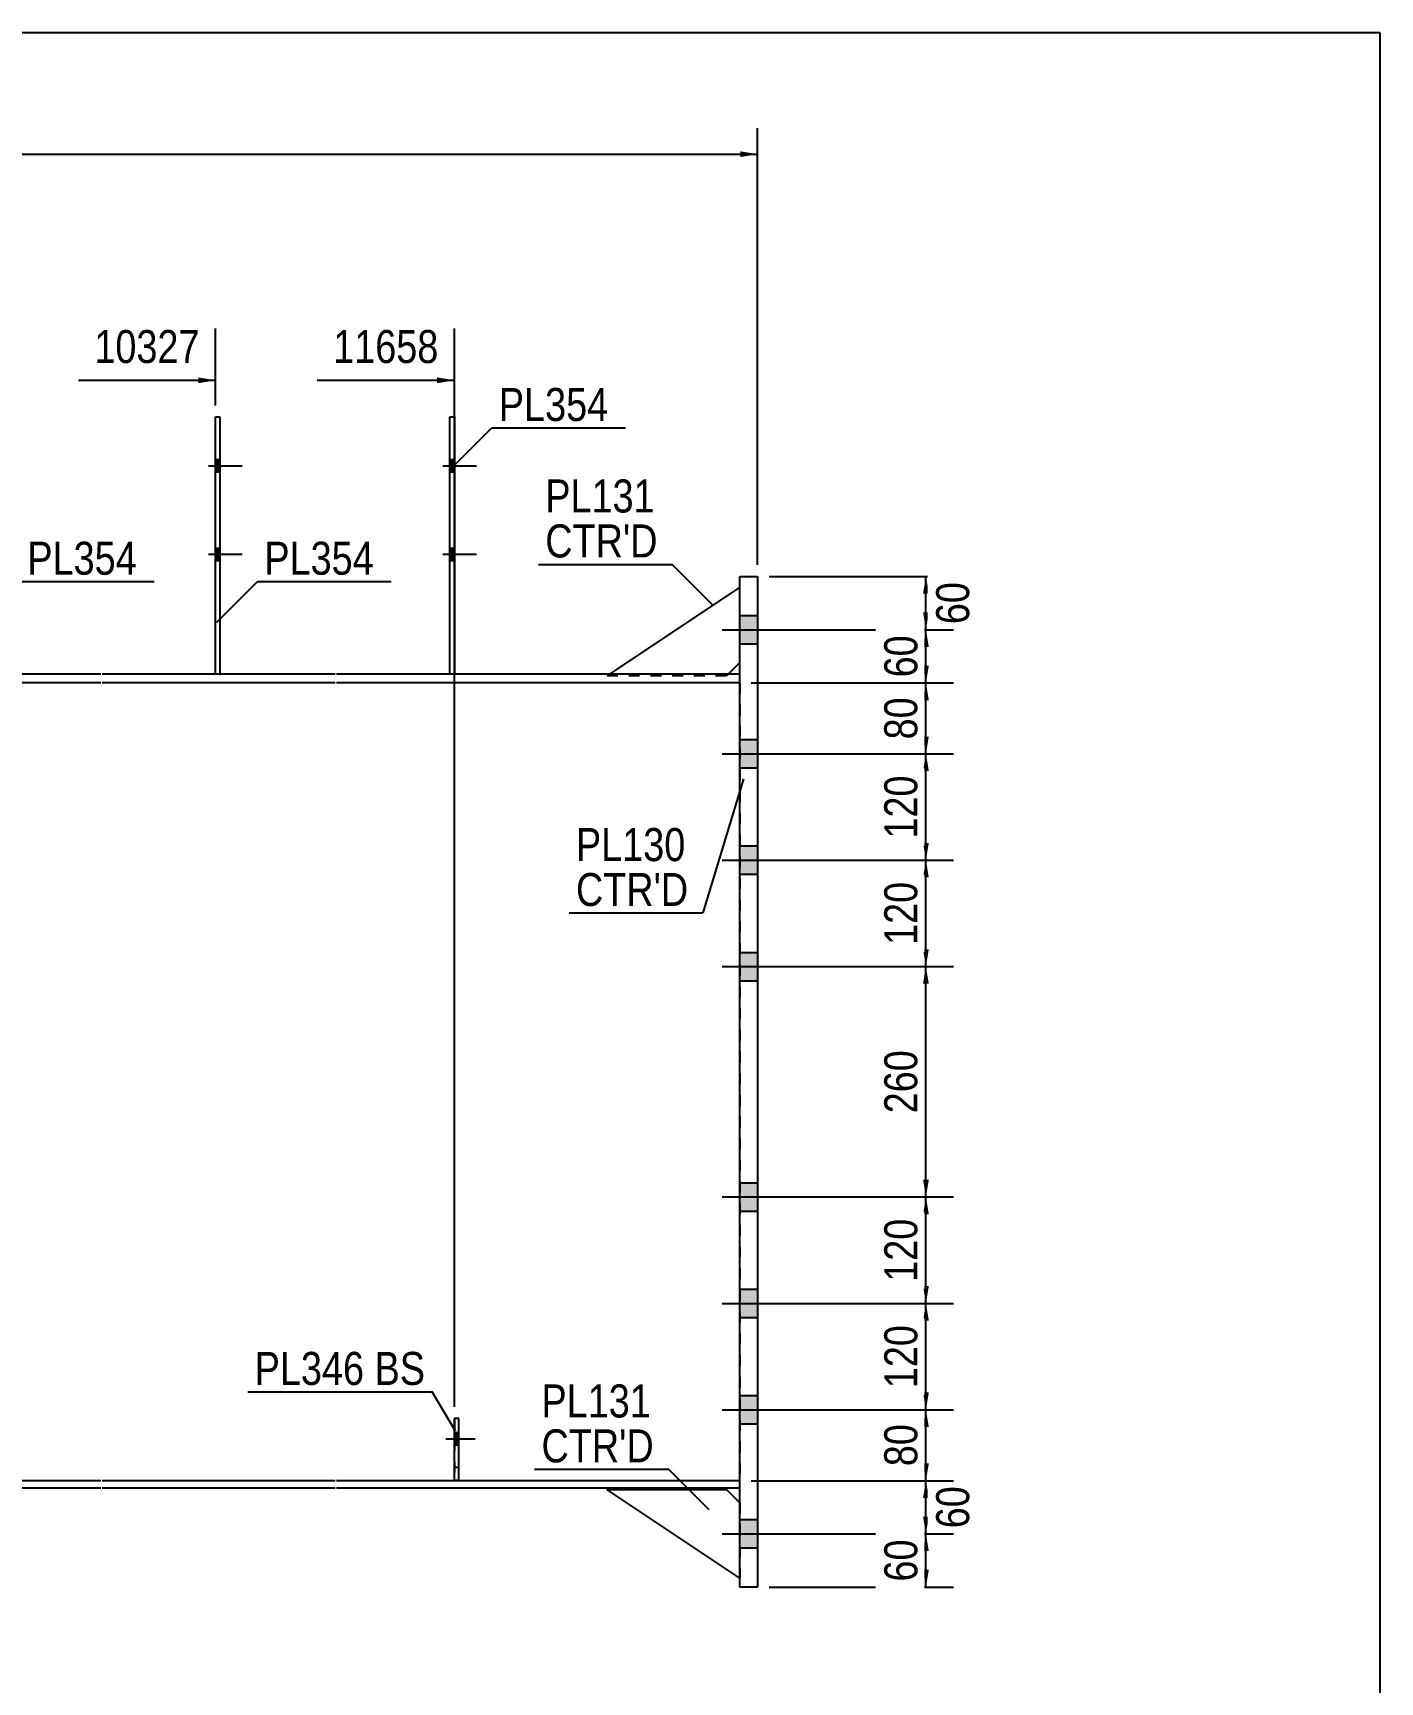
# Model space of a CAD drawing. Header units: millimetres. Extents: x 2 to 405, y 5 to 282.
# Drawn here: x 288.1 to 405, y 138.9 to 282 of the extents above; entities that cross this region are included whole.
import ezdxf

# ---------------------------------------------------------------- set-up
doc = ezdxf.new("R2010")
doc.units = ezdxf.units.MM
doc.linetypes.add('DXK_LINE_DOT1', pattern=[1.8814, 0.9407, -0.9407])
doc.linetypes.add('DXK_LINE_DOT2', pattern=[3.9198, 1.9599, -1.9599])
doc.styles.add('Arial Narrow', font='ARIALN.TTF', dxfattribs={"height": 0.2})

# ---------------------------------------------------------------- blocks, each defined once
blk = doc.blocks.new('Unknown-623472857-1210')
at = {"color": 5, "linetype": 'Continuous'}
for p, q in [((405, 282), (5, 282)), ((405, 5), (405, 282))]:
    blk.add_line(p, q, dxfattribs=at)
blk = doc.blocks.new('Part-623472857-1541 - 1517')
at = {"color": 2, "linetype": 'Continuous'}
for p, q in [((273.48, 226.37), (264.25, 226.37)), ((264.25, 225.6), (264.25, 226.37)), ((294.04, 226.37), (273.58, 226.37)), ((314.37, 226.37), (294.14, 226.37)), ((349.46, 226.37), (314.47, 226.37)), ((273.48, 225.6), (264.25, 225.6)), ((294.04, 225.6), (273.58, 225.6)), ((314.37, 225.6), (294.14, 225.6)), ((349.46, 225.6), (314.47, 225.6))]:
    blk.add_line(p, q, dxfattribs=at)
at = {"color": 7, "linetype": 'DXK_LINE_DOT1'}
blk.add_line((349.46, 225.6), (349.46, 226.37), dxfattribs=at)
blk = doc.blocks.new('Part-623472857-1612 - 1517')
at = {"color": 2, "linetype": 'Continuous'}
for p, q in [((264.25, 156.37), (264.25, 155.76)), ((273.48, 156.37), (264.25, 156.37)), ((294.04, 156.37), (273.58, 156.37)), ((314.37, 156.37), (294.14, 156.37)), ((349.46, 156.37), (314.47, 156.37)), ((264.25, 155.76), (273.48, 155.76)), ((273.58, 155.76), (294.04, 155.76)), ((294.14, 155.76), (314.37, 155.76)), ((314.47, 155.76), (349.46, 155.76))]:
    blk.add_line(p, q, dxfattribs=at)
at = {"color": 7, "linetype": 'DXK_LINE_DOT1'}
blk.add_line((349.46, 155.76), (349.46, 156.37), dxfattribs=at)
blk = doc.blocks.new('Part-623472857-1774 - 1517')
at = {"color": 2, "linetype": 'Continuous'}
for p, q in [((303.99, 226.37), (303.99, 248.68)), ((303.99, 248.68), (304.37, 248.68)), ((304.37, 248.68), (304.37, 226.37))]:
    blk.add_line(p, q, dxfattribs=at)
at = {"color": 7, "linetype": 'DXK_LINE_DOT1'}
blk.add_line((304.37, 226.37), (303.99, 226.37), dxfattribs=at)
blk = doc.blocks.new('Bolt-623472857-1649 - 1517')
at = {"linetype": 'Continuous'}
for points in [[(304.37, 243.91), (304.37, 244.99), (303.99, 244.99), (303.99, 243.91)], [(304.37, 243.91), (304.37, 244.99), (303.99, 244.99), (303.99, 243.91)], [(304.37, 236.22), (304.37, 237.3), (303.99, 237.3), (303.99, 236.22)], [(304.37, 236.22), (304.37, 237.3), (303.99, 237.3), (303.99, 236.22)]]:
    blk.add_hatch(color=3, dxfattribs=at).paths.add_polyline_path(points)
at = {"color": 3, "linetype": 'Continuous'}
for p, q in [((303.99, 244.99), (304.37, 244.99)), ((303.99, 244.99), (304.37, 244.99)), ((303.37, 244.45), (306.3, 244.45)), ((303.37, 244.45), (306.3, 244.45)), ((303.99, 243.91), (304.37, 243.91)), ((303.99, 243.91), (304.37, 243.91)), ((303.37, 236.76), (306.3, 236.76)), ((303.37, 236.76), (306.3, 236.76)), ((303.99, 237.3), (304.37, 237.3)), ((303.99, 237.3), (304.37, 237.3)), ((303.99, 236.22), (304.37, 236.22)), ((303.99, 236.22), (304.37, 236.22))]:
    blk.add_line(p, q, dxfattribs=at)
blk = doc.blocks.new('Bolt-623472857-1660 - 1517')
at = {"color": 3, "linetype": 'DXK_LINE_DOT2'}
for p, q in [((324.7, 160.55), (325.09, 160.55)), ((323.97, 160.01), (326.51, 160.01)), ((324.7, 159.47), (325.09, 159.47))]:
    blk.add_line(p, q, dxfattribs=at)
blk = doc.blocks.new('Bolt-623472857-1661 - 1517')
at = {"linetype": 'Continuous'}
blk.add_hatch(color=3, dxfattribs=at).paths.add_polyline_path([(325.09, 159.47), (325.09, 160.55), (324.7, 160.55), (324.7, 159.47)])
at = {"color": 3, "linetype": 'Continuous'}
for p, q in [((324.7, 160.55), (325.09, 160.55)), ((323.97, 160.01), (326.51, 160.01)), ((324.7, 159.47), (325.09, 159.47))]:
    blk.add_line(p, q, dxfattribs=at)
blk = doc.blocks.new('Bolt-623472857-1662 - 1517')
at = {"linetype": 'Continuous'}
for points in [[(324.7, 243.91), (324.7, 244.99), (324.32, 244.99), (324.32, 243.91)], [(324.7, 243.91), (324.7, 244.99), (324.32, 244.99), (324.32, 243.91)], [(324.7, 236.22), (324.7, 237.3), (324.32, 237.3), (324.32, 236.22)], [(324.7, 236.22), (324.7, 237.3), (324.32, 237.3), (324.32, 236.22)]]:
    blk.add_hatch(color=3, dxfattribs=at).paths.add_polyline_path(points)
at = {"color": 3, "linetype": 'Continuous'}
for p, q in [((324.32, 244.99), (324.7, 244.99)), ((324.32, 244.99), (324.7, 244.99)), ((323.7, 244.45), (326.63, 244.45)), ((323.7, 244.45), (326.63, 244.45)), ((324.32, 243.91), (324.7, 243.91)), ((324.32, 243.91), (324.7, 243.91)), ((323.7, 236.76), (326.63, 236.76)), ((323.7, 236.76), (326.63, 236.76)), ((324.32, 237.3), (324.7, 237.3)), ((324.32, 237.3), (324.7, 237.3)), ((324.32, 236.22), (324.7, 236.22)), ((324.32, 236.22), (324.7, 236.22))]:
    blk.add_line(p, q, dxfattribs=at)
blk = doc.blocks.new('Bolt-623472857-1663 - 1517')
at = {"linetype": 'Continuous'}
for points in [[(349.46, 231.45), (349.46, 228.99), (351, 228.99), (351, 231.45)], [(349.46, 231.45), (349.46, 228.99), (351, 228.99), (351, 231.45)], [(349.46, 220.68), (349.46, 218.22), (351, 218.22), (351, 220.68)], [(349.46, 220.68), (349.46, 218.22), (351, 218.22), (351, 220.68)], [(349.46, 211.45), (349.46, 208.99), (351, 208.99), (351, 211.45)], [(349.46, 211.45), (349.46, 208.99), (351, 208.99), (351, 211.45)], [(349.46, 202.22), (349.46, 199.76), (351, 199.76), (351, 202.22)], [(349.46, 202.22), (349.46, 199.76), (351, 199.76), (351, 202.22)], [(349.46, 182.22), (349.46, 179.76), (351, 179.76), (351, 182.22)], [(349.46, 182.22), (349.46, 179.76), (351, 179.76), (351, 182.22)], [(349.46, 172.99), (349.46, 170.53), (351, 170.53), (351, 172.99)], [(349.46, 172.99), (349.46, 170.53), (351, 170.53), (351, 172.99)], [(349.46, 163.76), (349.46, 161.3), (351, 161.3), (351, 163.76)], [(349.46, 163.76), (349.46, 161.3), (351, 161.3), (351, 163.76)], [(349.46, 152.99), (349.46, 150.53), (351, 150.53), (351, 152.99)], [(349.46, 152.99), (349.46, 150.53), (351, 150.53), (351, 152.99)]]:
    blk.add_hatch(color=3, dxfattribs=at).paths.add_polyline_path(points)
at = {"color": 3, "linetype": 'Continuous'}
for p, q in [((349.46, 231.45), (351, 231.45)), ((349.46, 231.45), (351, 231.45)), ((347.94, 230.22), (357.15, 230.22)), ((347.94, 230.22), (357.15, 230.22)), ((349.46, 228.99), (351, 228.99)), ((349.46, 228.99), (351, 228.99)), ((349.46, 220.68), (351, 220.68)), ((349.46, 220.68), (351, 220.68)), ((347.94, 219.45), (357.15, 219.45)), ((347.94, 219.45), (357.15, 219.45)), ((349.46, 218.22), (351, 218.22)), ((349.46, 218.22), (351, 218.22)), ((349.46, 211.45), (351, 211.45)), ((349.46, 211.45), (351, 211.45)), ((347.94, 210.22), (357.15, 210.22)), ((347.94, 210.22), (357.15, 210.22)), ((349.46, 208.99), (351, 208.99)), ((349.46, 208.99), (351, 208.99)), ((349.46, 202.22), (351, 202.22)), ((349.46, 202.22), (351, 202.22)), ((347.94, 200.99), (357.15, 200.99)), ((347.94, 200.99), (357.15, 200.99)), ((349.46, 199.76), (351, 199.76)), ((349.46, 199.76), (351, 199.76)), ((349.46, 182.22), (351, 182.22)), ((349.46, 182.22), (351, 182.22)), ((347.94, 180.99), (357.15, 180.99)), ((347.94, 180.99), (357.15, 180.99)), ((349.46, 179.76), (351, 179.76)), ((349.46, 179.76), (351, 179.76)), ((347.94, 171.76), (357.15, 171.76)), ((347.94, 171.76), (357.15, 171.76)), ((349.46, 172.99), (351, 172.99)), ((349.46, 172.99), (351, 172.99)), ((349.46, 170.53), (351, 170.53)), ((349.46, 170.53), (351, 170.53)), ((349.46, 163.76), (351, 163.76)), ((349.46, 163.76), (351, 163.76)), ((347.94, 162.53), (357.15, 162.53)), ((347.94, 162.53), (357.15, 162.53)), ((349.46, 161.3), (351, 161.3)), ((349.46, 161.3), (351, 161.3)), ((347.94, 151.76), (357.15, 151.76)), ((347.94, 151.76), (357.15, 151.76)), ((349.46, 152.99), (351, 152.99)), ((349.46, 152.99), (351, 152.99)), ((349.46, 150.53), (351, 150.53)), ((349.46, 150.53), (351, 150.53))]:
    blk.add_line(p, q, dxfattribs=at)
blk = doc.blocks.new('Part-623472857-1671 - 1517')
at = {"color": 2, "linetype": 'Continuous'}
blk.add_line((180.03, 225.6), (180.03, 156.37), dxfattribs=at)
at = {"color": 7, "linetype": 'DXK_LINE_DOT1'}
for p, q in [((234.59, 225.6), (180.03, 225.6)), ((254.92, 225.6), (234.69, 225.6)), ((273.48, 225.6), (255.02, 225.6)), ((294.04, 225.6), (273.58, 225.6)), ((314.37, 225.6), (294.14, 225.6)), ((349.46, 225.6), (314.47, 225.6)), ((349.46, 225.6), (349.46, 156.37)), ((234.59, 156.37), (180.03, 156.37)), ((254.92, 156.37), (234.69, 156.37)), ((273.48, 156.37), (255.02, 156.37)), ((294.04, 156.37), (273.58, 156.37)), ((314.37, 156.37), (294.14, 156.37)), ((349.46, 156.37), (314.47, 156.37))]:
    blk.add_line(p, q, dxfattribs=at)
blk = doc.blocks.new('Part-623472857-1829 - 1517')
at = {"color": 7, "linetype": 'DXK_LINE_DOT1'}
for p, q in [((324.7, 161.78), (324.7, 156.4)), ((325.09, 161.78), (324.7, 161.78)), ((325.09, 156.4), (325.09, 161.78)), ((324.7, 157.55), (325.09, 157.55)), ((324.7, 156.4), (325.09, 156.4))]:
    blk.add_line(p, q, dxfattribs=at)
blk = doc.blocks.new('Part-623472857-1834 - 1517')
at = {"color": 2, "linetype": 'Continuous'}
for p, q in [((324.7, 156.4), (324.7, 161.78)), ((325.09, 161.78), (324.7, 161.78)), ((325.09, 156.4), (325.09, 161.78)), ((325.09, 156.4), (324.7, 156.4))]:
    blk.add_line(p, q, dxfattribs=at)
blk = doc.blocks.new('Part-623472857-1839 - 1517')
at = {"color": 2, "linetype": 'Continuous'}
for p, q in [((324.32, 226.37), (324.32, 248.68)), ((324.32, 248.68), (324.7, 248.68)), ((324.7, 248.68), (324.7, 226.37))]:
    blk.add_line(p, q, dxfattribs=at)
at = {"color": 7, "linetype": 'DXK_LINE_DOT1'}
blk.add_line((324.7, 226.37), (324.32, 226.37), dxfattribs=at)
blk = doc.blocks.new('Part-623472857-1919 - 1517')
at = {"color": 2, "linetype": 'Continuous'}
for p, q in [((349.46, 233.91), (338.15, 226.37)), ((349.46, 227.37), (348.46, 226.37))]:
    blk.add_line(p, q, dxfattribs=at)
at = {"color": 7, "linetype": 'DXK_LINE_DOT1'}
for p, q in [((349.46, 227.37), (349.46, 233.91)), ((338.15, 226.37), (337.92, 226.22)), ((348.3, 226.22), (337.92, 226.22)), ((348.46, 226.37), (348.3, 226.22))]:
    blk.add_line(p, q, dxfattribs=at)
blk = doc.blocks.new('Part-623472857-1924 - 1517')
at = {"color": 2, "linetype": 'Continuous'}
for p, q in [((349.46, 147.91), (337.92, 155.6)), ((337.92, 155.6), (348.3, 155.6)), ((348.3, 155.6), (349.46, 154.45))]:
    blk.add_line(p, q, dxfattribs=at)
at = {"color": 7, "linetype": 'DXK_LINE_DOT1'}
blk.add_line((349.46, 154.45), (349.46, 147.91), dxfattribs=at)
blk = doc.blocks.new('Part-623472857-1953 - 1517')
at = {"color": 2, "linetype": 'Continuous'}
for p, q in [((349.46, 147.14), (349.46, 234.84)), ((349.46, 234.84), (351, 234.84)), ((351, 234.84), (351, 147.14)), ((351, 147.14), (349.46, 147.14))]:
    blk.add_line(p, q, dxfattribs=at)
blk = doc.blocks.new('StraightDimension-623472857-6153 - 1517')
at = {"linetype": 'Continuous'}
for points in [[(365.36, 154.87), (365.61, 156.37), (365.86, 154.87)], [(365.86, 153.26), (365.61, 151.76), (365.36, 153.26)]]:
    blk.add_hatch(color=7, dxfattribs=at).paths.add_polyline_path(points)
at = {"color": 7, "linetype": 'Continuous'}
for p, q in [((350.46, 156.37), (367.86, 156.37)), ((365.61, 151.76), (365.61, 156.37)), ((350.46, 151.76), (367.86, 151.76))]:
    blk.add_line(p, q, dxfattribs=at)
at = {"color": 0}
blk.add_wipeout([(369.96, 156.49), (365.76, 156.49), (365.76, 151.64), (369.96, 151.64)], dxfattribs=at)
at = {"color": 3, "style": 'Arial Narrow'}
blk.add_text('60', height=2.863, rotation=90.0002, dxfattribs=at).set_placement((369.36, 152.24))
blk = doc.blocks.new('StraightDimension-623472857-6149 - 1517')
at = {"linetype": 'Continuous'}
for points in [[(365.36, 199.49), (365.61, 200.99), (365.86, 199.49)], [(365.86, 182.49), (365.61, 180.99), (365.36, 182.49)]]:
    blk.add_hatch(color=7, dxfattribs=at).paths.add_polyline_path(points)
at = {"color": 7, "linetype": 'Continuous'}
for p, q in [((350.46, 200.99), (368.01, 200.99)), ((365.61, 180.99), (365.61, 200.99)), ((350.46, 180.99), (368.01, 180.99))]:
    blk.add_line(p, q, dxfattribs=at)
at = {"color": 0}
blk.add_wipeout([(365.46, 194.33), (361.26, 194.33), (361.26, 187.65), (365.46, 187.65)], dxfattribs=at)
at = {"color": 3, "style": 'Arial Narrow'}
blk.add_text('260', height=2.863, rotation=90.0002, dxfattribs=at).set_placement((364.86, 188.25))
blk = doc.blocks.new('StraightDimension-623472857-6150 - 1517')
at = {"linetype": 'Continuous'}
for points in [[(365.36, 179.49), (365.61, 180.99), (365.86, 179.49)], [(365.86, 173.26), (365.61, 171.76), (365.36, 173.26)]]:
    blk.add_hatch(color=7, dxfattribs=at).paths.add_polyline_path(points)
at = {"color": 7, "linetype": 'Continuous'}
for p, q in [((350.46, 180.99), (368.01, 180.99)), ((365.61, 171.76), (365.61, 180.99)), ((350.46, 171.76), (368.01, 171.76))]:
    blk.add_line(p, q, dxfattribs=at)
at = {"color": 0}
blk.add_wipeout([(365.46, 179.72), (361.26, 179.72), (361.26, 173.03), (365.46, 173.03)], dxfattribs=at)
at = {"color": 3, "style": 'Arial Narrow'}
blk.add_text('120', height=2.863, rotation=90.0002, dxfattribs=at).set_placement((364.86, 173.63))
blk = doc.blocks.new('StraightDimension-623472857-2237 - 1517')
at = {"linetype": 'Continuous'}
blk.add_hatch(color=7, dxfattribs=at).paths.add_polyline_path([(349.5, 271.73), (351, 271.48), (349.5, 271.23)])
at = {"color": 7, "linetype": 'Continuous'}
for p, q in [((351, 235.84), (351, 273.73)), ((48.05, 271.48), (351, 271.48))]:
    blk.add_line(p, q, dxfattribs=at)
blk = doc.blocks.new('StraightDimension-623472857-5364 - 1517')
at = {"linetype": 'Continuous'}
blk.add_hatch(color=7, dxfattribs=at).paths.add_polyline_path([(323.2, 252.11), (324.7, 251.86), (323.2, 251.61)])
at = {"color": 7, "linetype": 'Continuous'}
for p, q in [((324.7, 162.78), (324.7, 256.36)), ((312.81, 251.86), (324.7, 251.86))]:
    blk.add_line(p, q, dxfattribs=at)
at = {"color": 0}
blk.add_wipeout([(323.93, 252.76), (323.93, 256.96), (313.59, 256.96), (313.59, 252.76)], dxfattribs=at)
at = {"color": 3, "style": 'Arial Narrow'}
blk.add_text('11658', height=2.863, dxfattribs=at).set_placement((314.19, 253.36))
blk = doc.blocks.new('StraightDimension-623472857-5365 - 1517')
at = {"linetype": 'Continuous'}
blk.add_hatch(color=7, dxfattribs=at).paths.add_polyline_path([(302.49, 252.11), (303.99, 251.86), (302.49, 251.61)])
at = {"color": 7, "linetype": 'Continuous'}
for p, q in [((303.99, 249.68), (303.99, 256.36)), ((292.1, 251.86), (303.99, 251.86))]:
    blk.add_line(p, q, dxfattribs=at)
at = {"color": 0}
blk.add_wipeout([(303.21, 252.76), (303.21, 256.96), (292.87, 256.96), (292.87, 252.76)], dxfattribs=at)
at = {"color": 3, "style": 'Arial Narrow'}
blk.add_text('10327', height=2.863, dxfattribs=at).set_placement((293.47, 253.36))
blk = doc.blocks.new('StraightDimension-623472857-6144 - 1517')
at = {"linetype": 'Continuous'}
for points in [[(365.36, 233.34), (365.61, 234.84), (365.86, 233.34)], [(365.86, 231.72), (365.61, 230.22), (365.36, 231.72)]]:
    blk.add_hatch(color=7, dxfattribs=at).paths.add_polyline_path(points)
at = {"color": 7, "linetype": 'Continuous'}
for p, q in [((352, 234.84), (367.86, 234.84)), ((365.61, 230.22), (365.61, 234.84)), ((354.48, 230.22), (367.86, 230.22))]:
    blk.add_line(p, q, dxfattribs=at)
at = {"color": 0}
blk.add_wipeout([(369.96, 234.96), (365.76, 234.96), (365.76, 230.1), (369.96, 230.1)], dxfattribs=at)
at = {"color": 3, "style": 'Arial Narrow'}
blk.add_text('60', height=2.863, rotation=90.0002, dxfattribs=at).set_placement((369.36, 230.7))
blk = doc.blocks.new('StraightDimension-623472857-6145 - 1517')
at = {"linetype": 'Continuous'}
for points in [[(365.36, 228.72), (365.61, 230.22), (365.86, 228.72)], [(365.86, 227.1), (365.61, 225.6), (365.36, 227.1)]]:
    blk.add_hatch(color=7, dxfattribs=at).paths.add_polyline_path(points)
at = {"color": 7, "linetype": 'Continuous'}
for p, q in [((354.48, 230.22), (368.01, 230.22)), ((365.61, 225.6), (365.61, 230.22)), ((350.46, 225.6), (368.01, 225.6))]:
    blk.add_line(p, q, dxfattribs=at)
at = {"color": 0}
blk.add_wipeout([(365.46, 230.34), (361.26, 230.34), (361.26, 225.48), (365.46, 225.48)], dxfattribs=at)
at = {"color": 3, "style": 'Arial Narrow'}
blk.add_text('60', height=2.863, rotation=90.0002, dxfattribs=at).set_placement((364.86, 226.08))
blk = doc.blocks.new('StraightDimension-623472857-6146 - 1517')
at = {"linetype": 'Continuous'}
for points in [[(365.36, 224.1), (365.61, 225.6), (365.86, 224.1)], [(365.86, 220.95), (365.61, 219.45), (365.36, 220.95)]]:
    blk.add_hatch(color=7, dxfattribs=at).paths.add_polyline_path(points)
at = {"color": 7, "linetype": 'Continuous'}
for p, q in [((350.46, 225.6), (368.01, 225.6)), ((365.61, 219.45), (365.61, 225.6)), ((354.76, 219.45), (368.01, 219.45))]:
    blk.add_line(p, q, dxfattribs=at)
at = {"color": 0}
blk.add_wipeout([(365.46, 224.96), (361.26, 224.96), (361.26, 220.1), (365.46, 220.1)], dxfattribs=at)
at = {"color": 3, "style": 'Arial Narrow'}
blk.add_text('80', height=2.863, rotation=90.0002, dxfattribs=at).set_placement((364.86, 220.7))
blk = doc.blocks.new('StraightDimension-623472857-6147 - 1517')
at = {"linetype": 'Continuous'}
for points in [[(365.36, 217.95), (365.61, 219.45), (365.86, 217.95)], [(365.86, 211.72), (365.61, 210.22), (365.36, 211.72)]]:
    blk.add_hatch(color=7, dxfattribs=at).paths.add_polyline_path(points)
at = {"color": 7, "linetype": 'Continuous'}
for p, q in [((354.76, 219.45), (368.01, 219.45)), ((365.61, 210.22), (365.61, 219.45)), ((350.46, 210.22), (368.01, 210.22))]:
    blk.add_line(p, q, dxfattribs=at)
at = {"color": 0}
blk.add_wipeout([(365.46, 218.18), (361.26, 218.18), (361.26, 211.49), (365.46, 211.49)], dxfattribs=at)
at = {"color": 3, "style": 'Arial Narrow'}
blk.add_text('120', height=2.863, rotation=90.0002, dxfattribs=at).set_placement((364.86, 212.09))
blk = doc.blocks.new('StraightDimension-623472857-6148 - 1517')
at = {"linetype": 'Continuous'}
for points in [[(365.36, 208.72), (365.61, 210.22), (365.86, 208.72)], [(365.86, 202.49), (365.61, 200.99), (365.36, 202.49)]]:
    blk.add_hatch(color=7, dxfattribs=at).paths.add_polyline_path(points)
at = {"color": 7, "linetype": 'Continuous'}
for p, q in [((350.46, 210.22), (368.01, 210.22)), ((365.61, 200.99), (365.61, 210.22)), ((350.46, 200.99), (368.01, 200.99))]:
    blk.add_line(p, q, dxfattribs=at)
at = {"color": 0}
blk.add_wipeout([(365.46, 208.95), (361.26, 208.95), (361.26, 202.26), (365.46, 202.26)], dxfattribs=at)
at = {"color": 3, "style": 'Arial Narrow'}
blk.add_text('120', height=2.863, rotation=90.0002, dxfattribs=at).set_placement((364.86, 202.86))
blk = doc.blocks.new('StraightDimension-623472857-6151 - 1517')
at = {"linetype": 'Continuous'}
for points in [[(365.36, 170.26), (365.61, 171.76), (365.86, 170.26)], [(365.86, 164.03), (365.61, 162.53), (365.36, 164.03)]]:
    blk.add_hatch(color=7, dxfattribs=at).paths.add_polyline_path(points)
at = {"color": 7, "linetype": 'Continuous'}
for p, q in [((350.46, 171.76), (368.01, 171.76)), ((365.61, 162.53), (365.61, 171.76)), ((350.46, 162.53), (368.01, 162.53))]:
    blk.add_line(p, q, dxfattribs=at)
at = {"color": 0}
blk.add_wipeout([(365.46, 170.49), (361.26, 170.49), (361.26, 163.8), (365.46, 163.8)], dxfattribs=at)
at = {"color": 3, "style": 'Arial Narrow'}
blk.add_text('120', height=2.863, rotation=90.0002, dxfattribs=at).set_placement((364.86, 164.4))
blk = doc.blocks.new('StraightDimension-623472857-6152 - 1517')
at = {"linetype": 'Continuous'}
for points in [[(365.36, 161.03), (365.61, 162.53), (365.86, 161.03)], [(365.86, 157.87), (365.61, 156.37), (365.36, 157.87)]]:
    blk.add_hatch(color=7, dxfattribs=at).paths.add_polyline_path(points)
at = {"color": 7, "linetype": 'Continuous'}
for p, q in [((350.46, 162.53), (368.01, 162.53)), ((365.61, 156.37), (365.61, 162.53)), ((350.46, 156.37), (368.01, 156.37))]:
    blk.add_line(p, q, dxfattribs=at)
at = {"color": 0}
blk.add_wipeout([(365.46, 161.88), (361.26, 161.88), (361.26, 157.03), (365.46, 157.03)], dxfattribs=at)
at = {"color": 3, "style": 'Arial Narrow'}
blk.add_text('80', height=2.863, rotation=90.0002, dxfattribs=at).set_placement((364.86, 157.63))
blk = doc.blocks.new('StraightDimension-623472857-6154 - 1517')
at = {"linetype": 'Continuous'}
for points in [[(365.36, 150.26), (365.61, 151.76), (365.86, 150.26)], [(365.86, 148.64), (365.61, 147.14), (365.36, 148.64)]]:
    blk.add_hatch(color=7, dxfattribs=at).paths.add_polyline_path(points)
at = {"color": 7, "linetype": 'Continuous'}
for p, q in [((350.46, 151.76), (368.01, 151.76)), ((365.61, 147.14), (365.61, 151.76)), ((352, 147.14), (368.01, 147.14))]:
    blk.add_line(p, q, dxfattribs=at)
at = {"color": 0}
blk.add_wipeout([(365.46, 151.88), (361.26, 151.88), (361.26, 147.02), (365.46, 147.02)], dxfattribs=at)
at = {"color": 3, "style": 'Arial Narrow'}
blk.add_text('60', height=2.863, rotation=90.0002, dxfattribs=at).set_placement((364.86, 147.62))
blk = doc.blocks.new('Mark-623472857-1770 - 1517')
at = {"color": 0}
blk.add_wipeout([(317.73, 234.99), (317.73, 237.99), (308.22, 237.99), (308.22, 234.99)], dxfattribs=at)
blk.add_wipeout([(317.73, 234.99), (317.73, 237.99), (308.22, 237.99), (308.22, 234.99)], dxfattribs=at)
at = {"color": 7, "linetype": 'Continuous'}
for p, q in [((304.09, 230.86), (307.62, 234.39)), ((307.62, 234.39), (319.23, 234.39))]:
    blk.add_line(p, q, dxfattribs=at)
at = {"color": 3, "style": 'Arial Narrow'}
blk.add_text('PL354', height=2.863, dxfattribs=at).set_placement((308.22, 234.99))
blk = doc.blocks.new('Mark-623472857-1820 - 1517')
at = {"color": 0}
blk.add_wipeout([(297.17, 234.99), (297.17, 237.99), (287.66, 237.99), (287.66, 234.99)], dxfattribs=at)
blk.add_wipeout([(297.17, 234.99), (297.17, 237.99), (287.66, 237.99), (287.66, 234.99)], dxfattribs=at)
at = {"color": 7, "linetype": 'Continuous'}
for p, q in [((283.53, 230.86), (287.06, 234.39)), ((287.06, 234.39), (298.67, 234.39))]:
    blk.add_line(p, q, dxfattribs=at)
at = {"color": 3, "style": 'Arial Narrow'}
blk.add_text('PL354', height=2.863, dxfattribs=at).set_placement((287.66, 234.99))
blk = doc.blocks.new('Mark-623472857-1835 - 1517')
at = {"color": 0}
blk.add_wipeout([(338.06, 248.33), (338.06, 251.33), (328.56, 251.33), (328.56, 248.33)], dxfattribs=at)
blk.add_wipeout([(338.06, 248.33), (338.06, 251.33), (328.56, 251.33), (328.56, 248.33)], dxfattribs=at)
at = {"color": 7, "linetype": 'Continuous'}
for p, q in [((324.42, 244.2), (327.96, 247.73)), ((327.96, 247.73), (339.56, 247.73))]:
    blk.add_line(p, q, dxfattribs=at)
at = {"color": 3, "style": 'Arial Narrow'}
blk.add_text('PL354', height=2.863, dxfattribs=at).set_placement((328.56, 248.33))
blk = doc.blocks.new('Mark-623472857-1915 - 1517')
at = {"color": 7, "linetype": 'Continuous'}
blk.add_line((347.13, 232.35), (343.59, 235.89), dxfattribs=at)
at = {"color": 0}
for points in [[(342.09, 240.39), (342.09, 243.39), (332.59, 243.39), (332.59, 240.39)], [(342.34, 236.49), (342.34, 239.49), (332.59, 239.49), (332.59, 236.49)]]:
    blk.add_wipeout(points, dxfattribs=at)
for points in [[(342.09, 240.39), (342.09, 243.39), (332.59, 243.39), (332.59, 240.39)], [(342.34, 236.49), (342.34, 239.49), (332.59, 239.49), (332.59, 236.49)]]:
    blk.add_wipeout(points, dxfattribs=at)
at = {"color": 7, "linetype": 'Continuous'}
blk.add_line((331.99, 235.89), (343.59, 235.89), dxfattribs=at)
at = {"color": 3, "style": 'Arial Narrow'}
blk.add_text('PL131', height=2.863, dxfattribs=at).set_placement((332.59, 240.39))
at = {"color": 1, "style": 'Arial Narrow'}
blk.add_text("CTR'D", height=2.863, dxfattribs=at).set_placement((332.59, 236.49))
blk = doc.blocks.new('Mark-623472857-1920 - 1517')
at = {"color": 7, "linetype": 'Continuous'}
blk.add_line((346.8, 153.83), (343.27, 157.36), dxfattribs=at)
at = {"color": 0}
for points in [[(341.77, 161.86), (341.77, 164.86), (332.26, 164.86), (332.26, 161.86)], [(342.02, 157.96), (342.02, 160.96), (332.26, 160.96), (332.26, 157.96)]]:
    blk.add_wipeout(points, dxfattribs=at)
for points in [[(341.77, 161.86), (341.77, 164.86), (332.26, 164.86), (332.26, 161.86)], [(342.02, 157.96), (342.02, 160.96), (332.26, 160.96), (332.26, 157.96)]]:
    blk.add_wipeout(points, dxfattribs=at)
at = {"color": 7, "linetype": 'Continuous'}
blk.add_line((331.66, 157.36), (343.27, 157.36), dxfattribs=at)
at = {"color": 3, "style": 'Arial Narrow'}
blk.add_text('PL131', height=2.863, dxfattribs=at).set_placement((332.26, 161.86))
at = {"color": 1, "style": 'Arial Narrow'}
blk.add_text("CTR'D", height=2.863, dxfattribs=at).set_placement((332.26, 157.96))
blk = doc.blocks.new('Mark-623472857-1949 - 1517')
at = {"color": 7, "linetype": 'Continuous'}
blk.add_line((349.79, 217.27), (346.25, 205.64), dxfattribs=at)
at = {"color": 0}
for points in [[(344.75, 210.14), (344.75, 213.14), (335.25, 213.14), (335.25, 210.14)], [(345, 206.24), (345, 209.24), (335.25, 209.24), (335.25, 206.24)]]:
    blk.add_wipeout(points, dxfattribs=at)
for points in [[(344.75, 210.14), (344.75, 213.14), (335.25, 213.14), (335.25, 210.14)], [(345, 206.24), (345, 209.24), (335.25, 209.24), (335.25, 206.24)]]:
    blk.add_wipeout(points, dxfattribs=at)
at = {"color": 7, "linetype": 'Continuous'}
blk.add_line((334.65, 205.64), (346.25, 205.64), dxfattribs=at)
at = {"color": 3, "style": 'Arial Narrow'}
blk.add_text('PL130', height=2.863, dxfattribs=at).set_placement((335.25, 210.14))
at = {"color": 1, "style": 'Arial Narrow'}
blk.add_text("CTR'D", height=2.863, dxfattribs=at).set_placement((335.25, 206.24))
blk = doc.blocks.new('MarkSet-623472857-2445 - 1517')
at = {"color": 0}
for points in [[(316.88, 164.68), (316.88, 167.68), (307.38, 167.68), (307.38, 164.68)], [(322.17, 164.68), (322.17, 167.68), (317.78, 167.68), (317.78, 164.68)]]:
    blk.add_wipeout(points, dxfattribs=at)
for points in [[(316.88, 164.68), (316.88, 167.68), (307.38, 167.68), (307.38, 164.68)], [(322.17, 164.68), (322.17, 167.68), (317.78, 167.68), (317.78, 164.68)]]:
    blk.add_wipeout(points, dxfattribs=at)
at = {"color": 7, "linetype": 'Continuous'}
for p in [(306.78, 164.08), (324.8, 160.68)]:
    blk.add_line(p, (322.77, 164.08), dxfattribs=at)
at = {"color": 3, "style": 'Arial Narrow'}
for s, p in [('PL346', (307.38, 164.68)), ('BS', (317.78, 164.68))]:
    blk.add_text(s, height=2.863, dxfattribs=at).set_placement(p)

msp = doc.modelspace()

# ---------------------------------------------------------------- block references
for name in ['Unknown-623472857-1210', 'Part-623472857-1774 - 1517', 'Part-623472857-1839 - 1517', 'Bolt-623472857-1649 - 1517', 'Bolt-623472857-1662 - 1517', 'Part-623472857-1953 - 1517', 'Part-623472857-1919 - 1517', 'Bolt-623472857-1663 - 1517', 'Part-623472857-1541 - 1517', 'Part-623472857-1671 - 1517', 'Part-623472857-1829 - 1517', 'Part-623472857-1834 - 1517', 'Bolt-623472857-1660 - 1517', 'Bolt-623472857-1661 - 1517', 'Part-623472857-1612 - 1517', 'Part-623472857-1924 - 1517']:
    msp.add_blockref(name, (0, 0))

# ---------------------------------------------------------------- next in the draw order: block references
for name in ['StraightDimension-623472857-2237 - 1517', 'StraightDimension-623472857-6144 - 1517', 'StraightDimension-623472857-6149 - 1517', 'Mark-623472857-1920 - 1517', 'StraightDimension-623472857-6153 - 1517']:
    msp.add_blockref(name, (0, 0))

# ---------------------------------------------------------------- next in the draw order: block references
for name in ['StraightDimension-623472857-5365 - 1517', 'StraightDimension-623472857-5364 - 1517', 'Mark-623472857-1915 - 1517', 'Mark-623472857-1820 - 1517', 'StraightDimension-623472857-6145 - 1517', 'StraightDimension-623472857-6150 - 1517', 'StraightDimension-623472857-6154 - 1517']:
    msp.add_blockref(name, (0, 0))

# ---------------------------------------------------------------- next in the draw order: block references
for name in ['Mark-623472857-1835 - 1517', 'Mark-623472857-1770 - 1517', 'StraightDimension-623472857-6146 - 1517', 'StraightDimension-623472857-6151 - 1517', 'MarkSet-623472857-2445 - 1517']:
    msp.add_blockref(name, (0, 0))

# ---------------------------------------------------------------- next in the draw order: block references
for name in ['StraightDimension-623472857-6147 - 1517', 'StraightDimension-623472857-6152 - 1517']:
    msp.add_blockref(name, (0, 0))

# ---------------------------------------------------------------- next in the draw order: block references
msp.add_blockref('StraightDimension-623472857-6148 - 1517', (0, 0))

# ---------------------------------------------------------------- next in the draw order: block references
msp.add_blockref('Mark-623472857-1949 - 1517', (0, 0))

doc.saveas('drawing.dxf')
